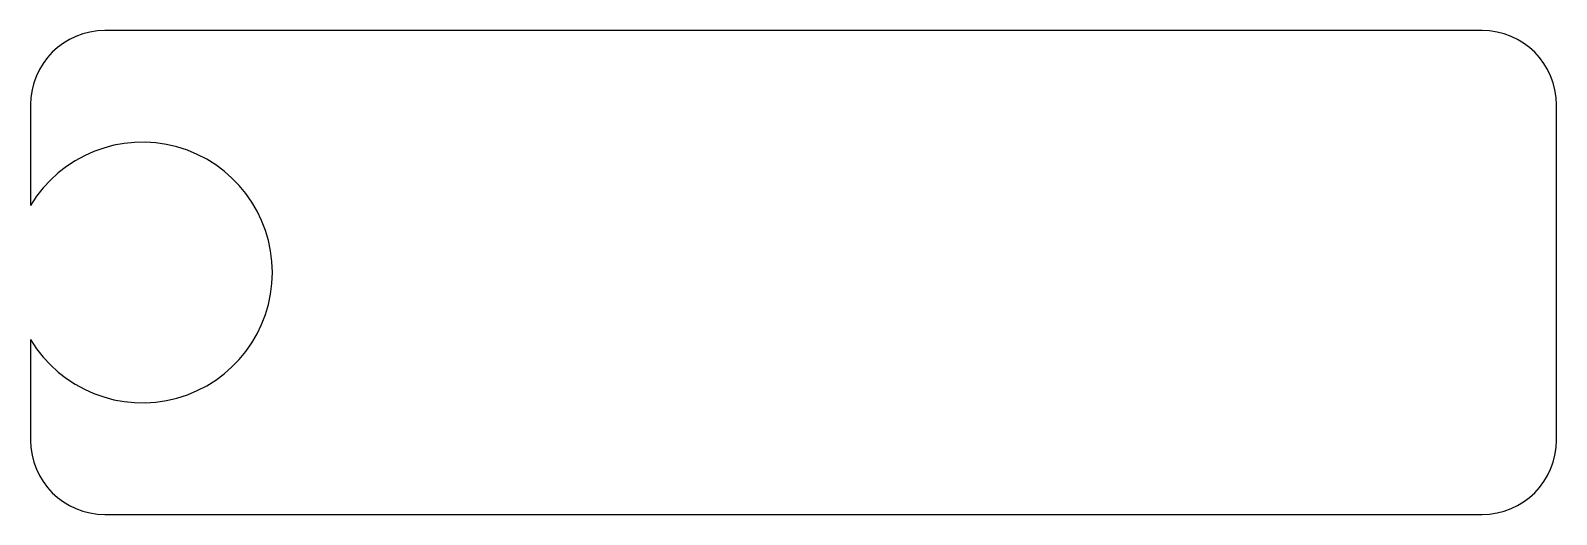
# Model space of a CAD drawing. Header units: millimetres. Extents: x 7.5 to 89.5, y -13 to 13.
import ezdxf

# ---------------------------------------------------------------- set-up
doc = ezdxf.new("R2010")
doc.units = ezdxf.units.MM

msp = doc.modelspace()

# ---------------------------------------------------------------- linework, layer by layer
for p, q in [((85.5, 13), (11.5, 13)), ((7.5, 9), (7.5, 3.606)), ((89.5, -9), (89.5, 9)), ((7.5, -3.606), (7.5, -9)), ((11.5, -13), (85.5, -13))]:
    msp.add_line(p, q)
for centre, radius, start, end in [((11.5, 9), 4, 90, 180), ((85.5, 9), 4, 0, 90), ((13.5, 0), 7, -148.99728, 148.99728), ((11.5, -9), 4, 180, 270), ((85.5, -9), 4, -90, 0)]:
    msp.add_arc(centre, radius, start, end)

doc.saveas('drawing.dxf')
